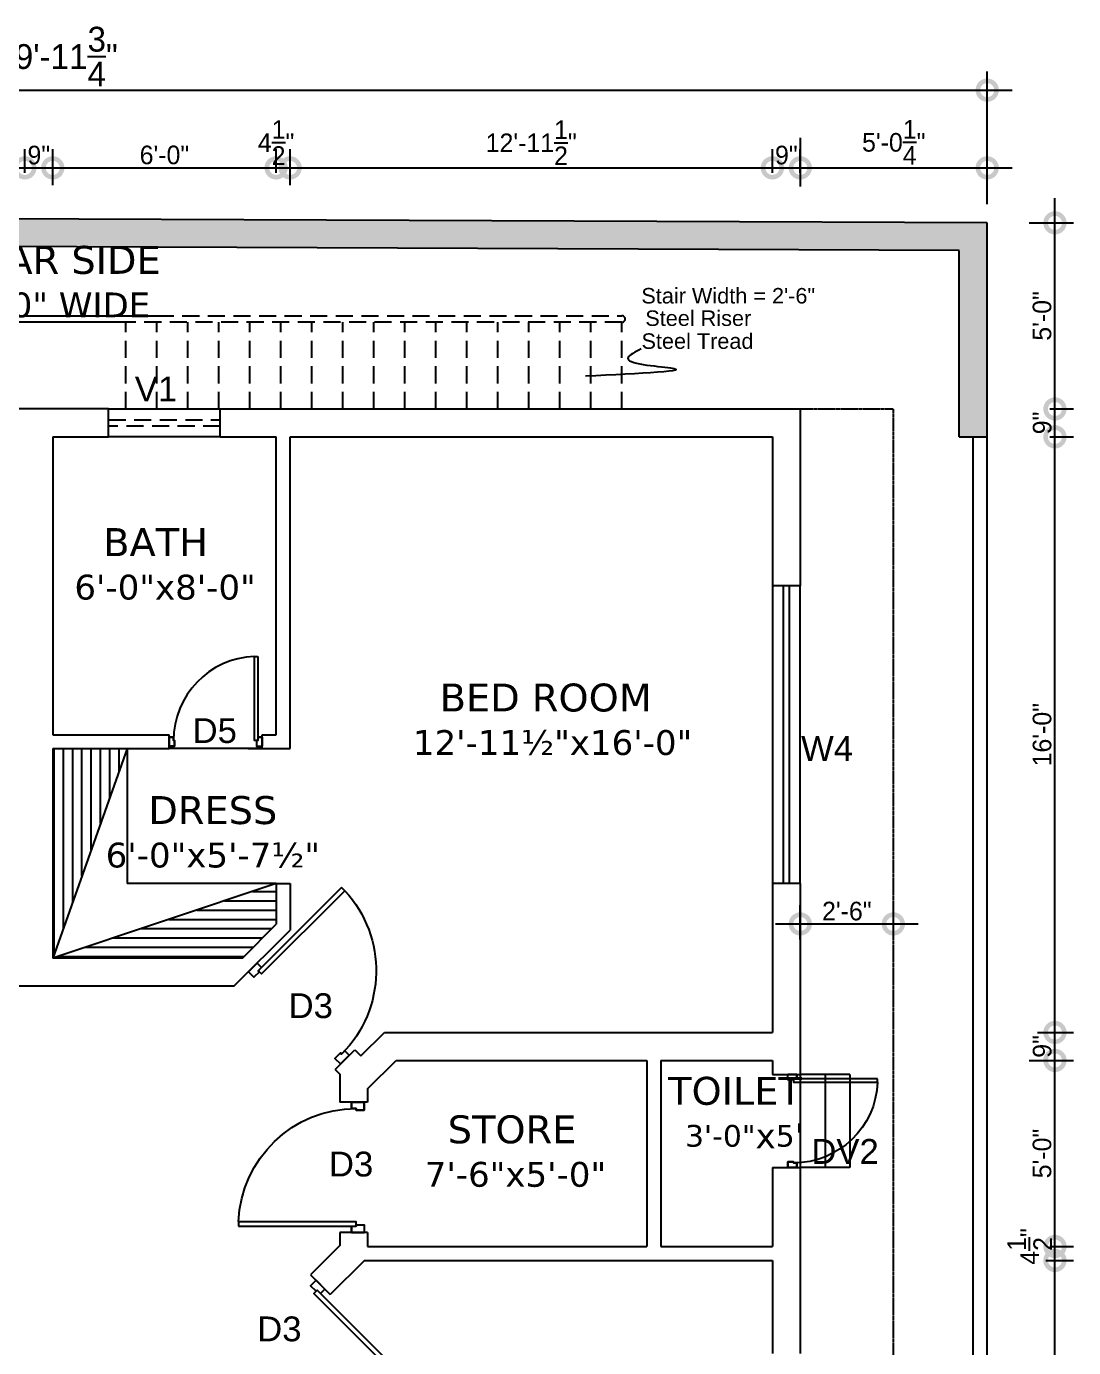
# Model space of a CAD drawing. Header units: inches. Extents: x -36906 to 35154, y -44700 to 686.
# Drawn here: x -20609.4 to -20271.8, y -23750.2 to -23324.3 of the extents above; entities that cross this region are included whole.
import ezdxf
from ezdxf.enums import TextEntityAlignment as Align

# ---------------------------------------------------------------- set-up
doc = ezdxf.new("R2010")
doc.units = ezdxf.units.IN
doc.header["$LTSCALE"] = 2
doc.header["$MEASUREMENT"] = 0
doc.header["$PDMODE"] = 2
doc.linetypes.add('DASHED2', pattern=[0.375, 0.25, -0.125])
doc.linetypes.add('HIDDEN', pattern=[0.375, 0.25, -0.125])
doc.styles.add('dimtex', font='stylu.ttf')
doc.styles.add('SANSSERIF', font='sanss___.ttf', dxfattribs={"height": 7})
doc.dimstyles.new('G8', dxfattribs={"dimscale": 8, "dimtxt": 1, "dimasz": 1.75, "dimexe": 1, "dimexo": 0.25, "dimgap": 0.125, "dimtad": 1, "dimdec": 3, "dimzin": 3, "dimdsep": 46, "dimlunit": 4, "dimtxsty": 'dimtex', "dimblk": 'DOTSMALL', "dimcen": 0.09375, "dimdle": 1, "dimclrd": 256, "dimclre": 256, "dimclrt": 6, "dimadec": 0, "dimazin": 1, "dimtfac": 1, "dimtdec": 3, "dimtofl": 0, "dimtmove": 1, "dimatfit": 3, "dimldrblk": 'DOTSMALL', "dimfxl": 0, "dimtolj": 1, "dimtzin": 1, "dimlwd": -1, "dimlwe": -1, "dimarcsym": 0})
pattern_1 = [(50, (-120672.241, -50908.995), (7.17260183, -0.62752135), [0.75, -8.25]), (355, (-120672.241, -50908.995), (-1.38751334, 7.52192134), [0.6, -6.6]), (100.4514, (-120671.643, -50909.047), (5.7850938, 6.8943954), [0.6374019, -7.0114211]), (46.1842, (-120672.241, -50906.995), (10.6724105, -1.65519014), [1.125, -12.375]), (96.6356, (-120671.352, -50907.133), (9.3466271, 9.7411787), [0.9561029, -10.51713]), (351.1842, (-120672.241, -50906.995), (9.3466195, 9.741186), [0.9, -9.9]), (21, (-120671.241, -50907.495), (5.96907052, -4.0261889), [0.75, -8.25]), (326, (-120671.241, -50907.495), (2.4331533, 7.25150045), [0.6, -6.6]), (71.4514, (-120670.7436, -50907.8304), (8.4022263, 3.22530497), [0.6374019, -7.0114211]), (37.5, (-120672.241, -50908.9949), (0.121598553, 3.32893854), [0, -6.52, 0, -6.7, 0, -6.625]), (7.5, (-120672.241, -50908.995), (2.63069537, 3.94411712), [0, -3.82, 0, -6.37, 0, -2.525]), (327.5, (-120674.471, -50908.9949), (5.33822436, -0.22554872), [0, -2.5, 0, -7.8, 0, -10.35]), (317.5, (-120675.471, -50908.995), (5.8318617, 1.00104982), [0, -3.25, 0, -5.18, 0, -7.35])]

# ---------------------------------------------------------------- blocks, each defined once
blk = doc.blocks.new('_DotSmall')
at = {"color": 0, "linetype": 'ByBlock', "const_width": 0.5}
blk.add_lwpolyline([(-0.0625, 0, 1), (0.0625, 0, 1)], format="xyb", close=True, dxfattribs=at)
blk = doc.blocks.new('*D30')
for p, q in [((-20899.4, -23353.46), (-20899.4, -23338.79)), ((-20299.64, -23370.98), (-20299.64, -23338.79)), ((-20907.4, -23344.79), (-20291.64, -23344.79))]:
    blk.add_line(p, q)
at = {"layer": 'Defpoints', "color": 0}
for p in [(-20299.64, -23344.79), (-20899.4, -23359.46), (-20299.64, -23376.98)]:
    blk.add_point(p, dxfattribs=at)
at = {"xscale": 12, "yscale": 12, "zscale": 12, "rotation": 180}
blk.add_blockref('_DotSmall', (-20899.4, -23344.79), dxfattribs=at)
at = {"xscale": 12, "yscale": 12, "zscale": 12}
blk.add_blockref('_DotSmall', (-20299.64, -23344.79), dxfattribs=at)
at = {"color": 7, "insert": (-20599.52, -23333.97), "char_height": 8, "attachment_point": 5, "style": 'dimtex'}
blk.add_mtext('\\A1;49\'-11{\\H1.000000x;\\S3/4;}"', dxfattribs=at)
blk = doc.blocks.new('rer er')
for p, q in [((-58.73, 4133.44), (-57.34, 4133.44)), ((-57.34, 4133.44), (-57.34, 4130.67)), ((-59.07, 4132.4), (-58.73, 4132.4)), ((-59.07, 4132.4), (-59.07, 4130.67)), ((-59.07, 4130.67), (-57.34, 4130.67))]:
    blk.add_line(p, q)
for points in [[(-58.73, 4158.66), (-58.73, 4132.4), (-59.76, 4132.4), (-59.76, 4158.66)], [(-86.39, 4133.44), (-86.39, 4130.67), (-84.66, 4130.67), (-84.66, 4132.4), (-84.66, 4130.67), (-86.39, 4130.67), (-86.39, 4133.44), (-85.01, 4133.44), (-85.01, 4132.4), (-84.66, 4132.4), (-85.01, 4132.4), (-85.01, 4133.44)]]:
    blk.add_lwpolyline(points, close=True)
blk.add_lwpolyline([(-59.07, 4132.4), (-59.07, 4130.67), (-57.34, 4130.67), (-57.34, 4133.44), (-58.73, 4133.44), (-58.73, 4132.4), (-59.07, 4132.4)])
blk.add_arc((-58.73, 4132.4), 26.28, 92.2623, 180)
blk = doc.blocks.new('*D41')
for p, q in [((-20681.9, -23375.46), (-20681.9, -23363.86)), ((-20609.9, -23366.36), (-20609.9, -23363.86)), ((-20689.9, -23369.86), (-20601.9, -23369.86))]:
    blk.add_line(p, q)
at = {"layer": 'Defpoints', "color": 0}
for p in [(-20609.9, -23369.86), (-20609.9, -23372.36), (-20681.9, -23381.46)]:
    blk.add_point(p, dxfattribs=at)
at = {"xscale": 12, "yscale": 12, "zscale": 12, "rotation": 180}
blk.add_blockref('_DotSmall', (-20681.9, -23369.86), dxfattribs=at)
at = {"xscale": 12, "yscale": 12, "zscale": 12}
blk.add_blockref('_DotSmall', (-20609.9, -23369.86), dxfattribs=at)
at = {"color": 7, "insert": (-20645.9, -23365.72), "char_height": 6, "attachment_point": 5, "style": 'dimtex'}
blk.add_mtext('\\A1;6\'-0"', dxfattribs=at)
blk = doc.blocks.new('*D42')
for p, q in [((-20609.9, -23371.5), (-20609.9, -23363.86)), ((-20600.9, -23371.5), (-20600.9, -23363.86)), ((-20617.9, -23369.86), (-20592.9, -23369.86))]:
    blk.add_line(p, q)
at = {"layer": 'Defpoints', "color": 0}
for p in [(-20600.9, -23369.86), (-20609.9, -23377.5), (-20600.9, -23377.5)]:
    blk.add_point(p, dxfattribs=at)
at = {"xscale": 12, "yscale": 12, "zscale": 12, "rotation": 180}
blk.add_blockref('_DotSmall', (-20609.9, -23369.86), dxfattribs=at)
at = {"xscale": 12, "yscale": 12, "zscale": 12}
blk.add_blockref('_DotSmall', (-20600.9, -23369.86), dxfattribs=at)
at = {"color": 7, "insert": (-20605.4, -23365.76), "char_height": 6, "attachment_point": 5, "style": 'dimtex'}
blk.add_mtext('\\A1;9"', dxfattribs=at)
blk = doc.blocks.new('*D43')
for p, q in [((-20600.9, -23375.46), (-20600.9, -23363.86)), ((-20528.9, -23366.36), (-20528.9, -23363.86)), ((-20608.9, -23369.86), (-20520.9, -23369.86))]:
    blk.add_line(p, q)
at = {"layer": 'Defpoints', "color": 0}
for p in [(-20528.9, -23369.86), (-20528.9, -23372.36), (-20600.9, -23381.46)]:
    blk.add_point(p, dxfattribs=at)
at = {"xscale": 12, "yscale": 12, "zscale": 12, "rotation": 180}
blk.add_blockref('_DotSmall', (-20600.9, -23369.86), dxfattribs=at)
at = {"xscale": 12, "yscale": 12, "zscale": 12}
blk.add_blockref('_DotSmall', (-20528.9, -23369.86), dxfattribs=at)
at = {"color": 7, "insert": (-20564.9, -23365.72), "char_height": 6, "attachment_point": 5, "style": 'dimtex'}
blk.add_mtext('\\A1;6\'-0"', dxfattribs=at)
blk = doc.blocks.new('*D44')
for p, q in [((-20528.9, -23371.5), (-20528.9, -23363.86)), ((-20524.4, -23371.5), (-20524.4, -23363.86)), ((-20536.9, -23369.86), (-20516.4, -23369.86))]:
    blk.add_line(p, q)
at = {"layer": 'Defpoints', "color": 0}
for p in [(-20524.4, -23369.86), (-20528.9, -23377.5), (-20524.4, -23377.5)]:
    blk.add_point(p, dxfattribs=at)
at = {"xscale": 12, "yscale": 12, "zscale": 12, "rotation": 180}
blk.add_blockref('_DotSmall', (-20528.9, -23369.86), dxfattribs=at)
at = {"xscale": 12, "yscale": 12, "zscale": 12}
blk.add_blockref('_DotSmall', (-20524.4, -23369.86), dxfattribs=at)
at = {"color": 7, "insert": (-20528.9, -23361.69), "char_height": 6, "attachment_point": 5, "style": 'dimtex'}
blk.add_mtext('\\A1;4{\\H1.000000x;\\S1/2;}"', dxfattribs=at)
blk = doc.blocks.new('*D45')
for p, q in [((-20524.4, -23375.46), (-20524.4, -23363.86)), ((-20368.9, -23368.32), (-20368.9, -23363.86)), ((-20532.4, -23369.86), (-20360.9, -23369.86))]:
    blk.add_line(p, q)
at = {"layer": 'Defpoints', "color": 0}
for p in [(-20368.9, -23369.86), (-20368.9, -23374.32), (-20524.4, -23381.46)]:
    blk.add_point(p, dxfattribs=at)
at = {"xscale": 12, "yscale": 12, "zscale": 12, "rotation": 180}
blk.add_blockref('_DotSmall', (-20524.4, -23369.86), dxfattribs=at)
at = {"xscale": 12, "yscale": 12, "zscale": 12}
blk.add_blockref('_DotSmall', (-20368.9, -23369.86), dxfattribs=at)
at = {"color": 7, "insert": (-20446.65, -23361.77), "char_height": 6, "attachment_point": 5, "style": 'dimtex'}
blk.add_mtext('\\A1;12\'-11{\\H1.000000x;\\S1/2;}"', dxfattribs=at)
blk = doc.blocks.new('*D46')
for p, q in [((-20368.9, -23371.5), (-20368.9, -23363.86)), ((-20359.9, -23371.5), (-20359.9, -23363.86)), ((-20376.9, -23369.86), (-20351.9, -23369.86))]:
    blk.add_line(p, q)
at = {"layer": 'Defpoints', "color": 0}
for p in [(-20359.9, -23369.86), (-20368.9, -23377.5), (-20359.9, -23377.5)]:
    blk.add_point(p, dxfattribs=at)
at = {"xscale": 12, "yscale": 12, "zscale": 12, "rotation": 180}
blk.add_blockref('_DotSmall', (-20368.9, -23369.86), dxfattribs=at)
at = {"xscale": 12, "yscale": 12, "zscale": 12}
blk.add_blockref('_DotSmall', (-20359.9, -23369.86), dxfattribs=at)
at = {"color": 7, "insert": (-20364.4, -23365.76), "char_height": 6, "attachment_point": 5, "style": 'dimtex'}
blk.add_mtext('\\A1;9"', dxfattribs=at)
blk = doc.blocks.new('*D47')
for p, q in [((-20359.9, -23360.16), (-20359.9, -23375.86)), ((-20299.64, -23381.58), (-20299.64, -23363.86)), ((-20367.9, -23369.86), (-20291.64, -23369.86))]:
    blk.add_line(p, q)
at = {"layer": 'Defpoints', "color": 0}
for p in [(-20359.9, -23354.16), (-20299.64, -23369.86), (-20299.64, -23387.58)]:
    blk.add_point(p, dxfattribs=at)
at = {"xscale": 12, "yscale": 12, "zscale": 12, "rotation": 180}
blk.add_blockref('_DotSmall', (-20359.9, -23369.86), dxfattribs=at)
at = {"xscale": 12, "yscale": 12, "zscale": 12}
blk.add_blockref('_DotSmall', (-20299.64, -23369.86), dxfattribs=at)
at = {"color": 7, "insert": (-20329.77, -23361.62), "char_height": 6, "attachment_point": 5, "style": 'dimtex'}
blk.add_mtext('\\A1;5\'-0{\\H1.000000x;\\S1/4;}"', dxfattribs=at)
blk = doc.blocks.new('*D62')
for p, q in [((-20277.8, -23656.58), (-20277.8, -23448.58)), ((-20276.26, -23456.58), (-20271.8, -23456.58)), ((-20283.4, -23648.58), (-20271.8, -23648.58))]:
    blk.add_line(p, q)
at = {"layer": 'Defpoints', "color": 0}
for p in [(-20282.26, -23456.58), (-20277.8, -23456.58), (-20289.4, -23648.58)]:
    blk.add_point(p, dxfattribs=at)
at = {"xscale": 12, "yscale": 12, "zscale": 12}
for p, rotation in [((-20277.8, -23456.58), 90), ((-20277.8, -23648.58), 270)]:
    blk.add_blockref('_DotSmall', p, dxfattribs=dict(at, rotation=rotation))
at = {"color": 7, "insert": (-20281.93, -23552.58), "char_height": 6, "attachment_point": 5, "rotation": 90, "style": 'dimtex'}
blk.add_mtext('\\A1;16\'-0"', dxfattribs=at)
blk = doc.blocks.new('*D63')
for p, q in [((-20277.8, -23464.58), (-20277.8, -23439.58)), ((-20279.44, -23447.58), (-20271.8, -23447.58)), ((-20279.44, -23456.58), (-20271.8, -23456.58))]:
    blk.add_line(p, q)
at = {"layer": 'Defpoints', "color": 0}
for p in [(-20285.44, -23447.58), (-20277.8, -23447.58), (-20285.44, -23456.58)]:
    blk.add_point(p, dxfattribs=at)
at = {"xscale": 12, "yscale": 12, "zscale": 12}
for p, rotation in [((-20277.8, -23447.58), 90), ((-20277.8, -23456.58), 270)]:
    blk.add_blockref('_DotSmall', p, dxfattribs=dict(at, rotation=rotation))
at = {"color": 7, "insert": (-20281.9, -23452.08), "char_height": 6, "attachment_point": 5, "rotation": 90, "style": 'dimtex'}
blk.add_mtext('\\A1;9"', dxfattribs=at)
blk = doc.blocks.new('*D64')
for p, q in [((-20277.8, -23455.58), (-20277.8, -23379.58)), ((-20286.1, -23387.58), (-20271.8, -23387.58)), ((-20279.44, -23447.58), (-20271.8, -23447.58))]:
    blk.add_line(p, q)
at = {"layer": 'Defpoints', "color": 0}
for p in [(-20292.1, -23387.58), (-20277.8, -23387.58), (-20285.44, -23447.58)]:
    blk.add_point(p, dxfattribs=at)
at = {"xscale": 12, "yscale": 12, "zscale": 12}
for p, rotation in [((-20277.8, -23387.58), 90), ((-20277.8, -23447.58), 270)]:
    blk.add_blockref('_DotSmall', p, dxfattribs=dict(at, rotation=rotation))
at = {"color": 7, "insert": (-20281.95, -23417.58), "char_height": 6, "attachment_point": 5, "rotation": 90, "style": 'dimtex'}
blk.add_mtext('\\A1;5\'-0"', dxfattribs=at)
blk = doc.blocks.new('*D65')
for p, q in [((-20277.8, -23665.58), (-20277.8, -23640.58)), ((-20279.44, -23648.58), (-20271.8, -23648.58)), ((-20279.44, -23657.58), (-20271.8, -23657.58))]:
    blk.add_line(p, q)
at = {"layer": 'Defpoints', "color": 0}
for p in [(-20285.44, -23648.58), (-20277.8, -23648.58), (-20285.44, -23657.58)]:
    blk.add_point(p, dxfattribs=at)
at = {"xscale": 12, "yscale": 12, "zscale": 12}
for p, rotation in [((-20277.8, -23648.58), 90), ((-20277.8, -23657.58), 270)]:
    blk.add_blockref('_DotSmall', p, dxfattribs=dict(at, rotation=rotation))
at = {"color": 7, "insert": (-20281.9, -23653.08), "char_height": 6, "attachment_point": 5, "rotation": 90, "style": 'dimtex'}
blk.add_mtext('\\A1;9"', dxfattribs=at)
blk = doc.blocks.new('*D66')
for p, q in [((-20277.8, -23886.08), (-20277.8, -23714.08)), ((-20280.73, -23722.08), (-20271.8, -23722.08)), ((-20279.44, -23878.08), (-20271.8, -23878.08))]:
    blk.add_line(p, q)
at = {"layer": 'Defpoints', "color": 0}
for p in [(-20286.73, -23722.08), (-20277.8, -23722.08), (-20285.44, -23878.08)]:
    blk.add_point(p, dxfattribs=at)
at = {"xscale": 12, "yscale": 12, "zscale": 12}
for p, rotation in [((-20277.8, -23722.08), 90), ((-20277.8, -23878.08), 270)]:
    blk.add_blockref('_DotSmall', p, dxfattribs=dict(at, rotation=rotation))
at = {"color": 7, "insert": (-20281.93, -23800.08), "char_height": 6, "attachment_point": 5, "rotation": 90, "style": 'dimtex'}
blk.add_mtext('\\A1;13\'-0"', dxfattribs=at)
blk = doc.blocks.new('*D77')
for p, q in [((-20359.9, -23618.58), (-20359.9, -23607.59)), ((-20329.9, -23618.58), (-20329.9, -23607.59)), ((-20367.9, -23613.59), (-20321.9, -23613.59))]:
    blk.add_line(p, q)
at = {"layer": 'Defpoints', "color": 0}
for p in [(-20329.9, -23613.59), (-20359.9, -23624.58), (-20329.9, -23624.58)]:
    blk.add_point(p, dxfattribs=at)
at = {"xscale": 12, "yscale": 12, "zscale": 12, "rotation": 180}
blk.add_blockref('_DotSmall', (-20359.9, -23613.59), dxfattribs=at)
at = {"xscale": 12, "yscale": 12, "zscale": 12}
blk.add_blockref('_DotSmall', (-20329.9, -23613.59), dxfattribs=at)
at = {"color": 7, "insert": (-20344.9, -23609.48), "char_height": 6, "attachment_point": 5, "style": 'dimtex'}
blk.add_mtext('\\A1;2\'-6"', dxfattribs=at)
blk = doc.blocks.new('*D78')
for p, q in [((-20277.8, -23725.6), (-20277.8, -23649.6)), ((-20286.1, -23657.6), (-20271.8, -23657.6)), ((-20279.44, -23717.6), (-20271.8, -23717.6))]:
    blk.add_line(p, q)
at = {"layer": 'Defpoints', "color": 0}
for p in [(-20292.1, -23657.6), (-20277.8, -23657.6), (-20285.44, -23717.6)]:
    blk.add_point(p, dxfattribs=at)
at = {"xscale": 12, "yscale": 12, "zscale": 12}
for p, rotation in [((-20277.8, -23657.6), 90), ((-20277.8, -23717.6), 270)]:
    blk.add_blockref('_DotSmall', p, dxfattribs=dict(at, rotation=rotation))
at = {"color": 7, "insert": (-20281.95, -23687.6), "char_height": 6, "attachment_point": 5, "rotation": 90, "style": 'dimtex'}
blk.add_mtext('\\A1;5\'-0"', dxfattribs=at)
blk = doc.blocks.new('*D79')
for p, q in [((-20277.8, -23730.07), (-20277.8, -23709.58)), ((-20279.44, -23717.58), (-20271.8, -23717.58)), ((-20279.44, -23722.07), (-20271.8, -23722.07))]:
    blk.add_line(p, q)
at = {"layer": 'Defpoints', "color": 0}
for p in [(-20285.44, -23717.58), (-20277.8, -23717.58), (-20285.44, -23722.07)]:
    blk.add_point(p, dxfattribs=at)
at = {"xscale": 12, "yscale": 12, "zscale": 12}
for p, rotation in [((-20277.8, -23717.58), 90), ((-20277.8, -23722.07), 270)]:
    blk.add_blockref('_DotSmall', p, dxfattribs=dict(at, rotation=rotation))
at = {"color": 7, "insert": (-20285.96, -23717.57), "char_height": 6, "attachment_point": 5, "rotation": 90, "style": 'dimtex'}
blk.add_mtext('\\A1;4{\\H1.000000x;\\S1/2;}"', dxfattribs=at)

msp = doc.modelspace()

# ---------------------------------------------------------------- hatches: boundary and pattern name
at = {"ltscale": 2.1}
h = msp.add_hatch(dxfattribs=at)
h.set_pattern_fill('AR-CONC', color=256, style=0)
h.set_pattern_definition(pattern_1)
h.paths.add_polyline_path([(-20703.9998, -23385.882), (-20899.3978, -23385.061), (-20899.3978, -23456.581), (-20890.3978, -23456.581), (-20890.3978, -23394.0989), (-20703.9998, -23394.8821)])
h.paths.add_polyline_path([(-20596.0426, -23386.3356), (-20703.9998, -23385.882), (-20703.9998, -23394.8821), (-20596.0426, -23395.3357)])
h.paths.add_polyline_path([(-20646.8449, -23393.2685), (-20563.2761, -23393.2685), (-20563.2761, -23419.5968), (-20646.8449, -23419.5968)], flags=9)
h = msp.add_hatch(dxfattribs=at)
h.set_pattern_fill('AR-CONC', color=256, style=0)
h.set_pattern_definition(pattern_1)
h.paths.add_polyline_path([(-20299.6431, -23387.581), (-20596.0426, -23386.3356), (-20596.0426, -23395.3357), (-20308.6431, -23396.5432), (-20308.6431, -23456.581), (-20299.6431, -23456.581)])
h.paths.add_polyline_path([(-20646.8449, -23393.2685), (-20563.2761, -23393.2685), (-20563.2761, -23419.5968), (-20646.8449, -23419.5968)], flags=9)
h = msp.add_hatch()
h.set_pattern_fill('LINE', color=256, scale=24, angle=90, style=0)
h.set_pattern_definition([(90, (-113318.4817, -51101.1135), (-3, 2e-16), [])])
h.paths.add_polyline_path([(-20576.8978, -23557.081), (-20600.8978, -23557.081), (-20600.8978, -23624.581)])
h = msp.add_hatch()
h.set_pattern_fill('LINE', color=256, scale=24, style=0)
h.set_pattern_definition([(0, (-113318.4817, -51101.1135), (0, 3), [])])
h.paths.add_polyline_path([(-20600.8978, -23624.581), (-20539.7617, -23624.581), (-20528.8978, -23613.717), (-20528.8978, -23600.581)])

# ---------------------------------------------------------------- linework, layer by layer
for p, q in [((-20299.6431, -23387.581), (-20899.3978, -23385.061)), ((-20299.6431, -23456.581), (-20299.6431, -23387.581)), ((-20308.6431, -23396.5432), (-20890.3978, -23394.0989)), ((-20308.6431, -23456.581), (-20308.6431, -23396.5432)), ((-20582.8978, -23447.581), (-20627.8978, -23447.581)), ((-20582.8978, -23456.581), (-20582.8978, -23447.581)), ((-20582.8978, -23447.581), (-20546.8978, -23447.581)), ((-20582.8978, -23447.581), (-20546.8978, -23447.581)), ((-20546.8978, -23447.581), (-20359.8978, -23447.581)), ((-20546.8978, -23456.581), (-20546.8978, -23447.581)), ((-20359.8978, -23447.581), (-20359.8978, -23504.581)), ((-20600.8978, -23456.581), (-20582.8978, -23456.581)), ((-20600.8978, -23456.581), (-20600.8978, -23552.581)), ((-20546.8978, -23456.581), (-20582.8978, -23456.581)), ((-20546.8978, -23456.581), (-20528.8978, -23456.581)), ((-20528.8978, -23552.581), (-20528.8978, -23456.581)), ((-20524.3978, -23456.581), (-20368.8978, -23456.581)), ((-20524.3978, -23557.081), (-20524.3978, -23456.581)), ((-20368.8978, -23456.581), (-20368.8978, -23504.581)), ((-20359.8978, -23504.581), (-20368.8978, -23504.581)), ((-20368.8978, -23504.581), (-20368.8978, -23600.581)), ((-20368.8978, -23504.581), (-20368.8978, -23600.581)), ((-20365.3978, -23504.581), (-20365.3978, -23600.581)), ((-20363.3978, -23600.581), (-20363.3978, -23504.581)), ((-20359.8978, -23600.581), (-20359.8978, -23504.581)), ((-20600.8978, -23552.581), (-20563.3978, -23552.581)), ((-20563.3978, -23557.081), (-20563.3978, -23552.581)), ((-20533.3978, -23552.581), (-20528.8978, -23552.581)), ((-20533.3978, -23557.081), (-20533.3978, -23552.581)), ((-20600.8978, -23557.081), (-20563.3978, -23557.081)), ((-20600.8978, -23557.081), (-20600.8978, -23624.581)), ((-20576.8978, -23557.081), (-20600.8978, -23624.581)), ((-20576.8978, -23557.081), (-20576.8978, -23600.581)), ((-20537.8978, -23557.081), (-20524.3978, -23557.081)), ((-20528.8978, -23600.581), (-20600.8978, -23624.581)), ((-20528.8978, -23600.581), (-20576.8978, -23600.581)), ((-20528.8978, -23600.581), (-20528.8978, -23613.717)), ((-20528.8978, -23600.581), (-20524.3978, -23600.581)), ((-20524.3978, -23600.581), (-20524.3978, -23615.581)), ((-20368.8978, -23600.581), (-20368.8978, -23648.581)), ((-20359.8978, -23600.581), (-20368.8978, -23600.581)), ((-20359.8978, -23600.581), (-20359.8978, -23662.081)), ((-20542.3978, -23633.581), (-20524.3978, -23615.581)), ((-20539.7617, -23624.581), (-20528.8978, -23613.717)), ((-20539.7617, -23624.581), (-20600.8978, -23624.581)), ((-20614.3978, -23633.581), (-20542.3978, -23633.581)), ((-20501.5338, -23656.1434), (-20493.9714, -23648.581)), ((-20493.9714, -23648.581), (-20368.8978, -23648.581)), ((-20509.9125, -23660.4927), (-20503.5485, -23654.1287)), ((-20503.5485, -23654.1287), (-20501.5338, -23656.1434)), ((-20499.3978, -23666.7353), (-20490.2434, -23657.581)), ((-20490.2434, -23657.581), (-20409.3978, -23657.581)), ((-20409.3978, -23657.581), (-20409.3978, -23717.581)), ((-20404.8978, -23657.581), (-20368.8978, -23657.581)), ((-20404.8978, -23657.581), (-20404.8978, -23717.581)), ((-20368.8978, -23657.581), (-20368.8978, -23662.081)), ((-20509.9125, -23660.4927), (-20508.3978, -23662.0074)), ((-20508.3978, -23662.0074), (-20508.3978, -23671.081)), ((-20368.8978, -23662.081), (-20359.8978, -23662.081)), ((-20499.3978, -23666.7353), (-20499.3978, -23671.081)), ((-20499.3978, -23671.081), (-20508.3978, -23671.081)), ((-20368.8978, -23692.081), (-20359.8978, -23692.081)), ((-20368.8978, -23692.081), (-20368.8978, -23717.581)), ((-20359.8978, -23692.081), (-20359.8978, -23752.081)), ((-20508.3978, -23713.081), (-20508.3978, -23717.3089)), ((-20499.3978, -23713.081), (-20508.3978, -23713.081)), ((-20499.3978, -23713.081), (-20499.3978, -23717.581)), ((-20508.3978, -23717.3089), (-20517.7985, -23726.7097)), ((-20499.3978, -23717.581), (-20409.3978, -23717.581)), ((-20404.8978, -23717.581), (-20368.8978, -23717.581)), ((-20500.4419, -23722.081), (-20511.4346, -23733.0736)), ((-20500.4419, -23722.081), (-20368.8978, -23722.081)), ((-20368.8978, -23722.081), (-20368.8978, -23752.081))]:
    msp.add_line(p, q)
at = {"linetype": 'ByBlock'}
for p, q in [((-20839.3978, -23417.581), (-20567.3978, -23417.581)), ((-20577.3978, -23419.581), (-20839.3978, -23419.581)), ((-20304.1431, -24463.081), (-20304.1431, -23456.581)), ((-20299.6431, -24467.581), (-20299.6431, -23456.581))]:
    msp.add_line(p, q, dxfattribs=at)
at = {"color": 86, "linetype": 'HIDDEN', "ltscale": 11}
for p, q in [((-20577.3978, -23447.581), (-20577.3978, -23419.581)), ((-20567.3978, -23447.581), (-20567.3978, -23419.581)), ((-20557.3978, -23447.581), (-20557.3978, -23419.581)), ((-20547.3978, -23447.581), (-20547.3978, -23419.581)), ((-20537.3978, -23447.581), (-20537.3978, -23419.581)), ((-20527.3978, -23447.581), (-20527.3978, -23419.581)), ((-20517.3978, -23447.581), (-20517.3978, -23419.581)), ((-20507.3978, -23447.581), (-20507.3978, -23419.581)), ((-20497.3978, -23447.581), (-20497.3978, -23419.581)), ((-20487.3978, -23447.581), (-20487.3978, -23419.581)), ((-20477.3978, -23447.581), (-20477.3978, -23419.581)), ((-20467.3978, -23447.581), (-20467.3978, -23419.581)), ((-20457.3978, -23447.581), (-20457.3978, -23419.581)), ((-20447.3978, -23447.581), (-20447.3978, -23419.581)), ((-20437.3978, -23447.581), (-20437.3978, -23419.581)), ((-20427.3978, -23447.581), (-20427.3978, -23419.581)), ((-20417.3978, -23447.581), (-20417.3978, -23419.581))]:
    msp.add_line(p, q, dxfattribs=at)
at = {"linetype": 'HIDDEN', "ltscale": 11}
for p, q in [((-20417.3978, -23419.581), (-20577.3978, -23419.581)), ((-20567.3978, -23417.581), (-20417.3978, -23417.581)), ((-20582.8978, -23451.081), (-20546.8978, -23451.081)), ((-20546.8978, -23453.081), (-20582.8978, -23453.081))]:
    msp.add_line(p, q, dxfattribs=at)
at = {"linetype": 'DASHED2', "ltscale": 0.111}
for p in [(-20359.8978, -23447.581), (-20329.8978, -24116.581)]:
    msp.add_line(p, (-20329.8978, -23447.581), dxfattribs=at)
at = {"ltscale": 2.1}
for p, q in [((-20308.6431, -23456.581), (-20299.6431, -23456.581)), ((-20533.3978, -23557.081), (-20563.3978, -23557.081)), ((-20517.7985, -23726.7097), (-20511.4346, -23733.0736))]:
    msp.add_line(p, q, dxfattribs=at)
at = {"color": 86}
for p, q in [((-20359.8978, -23662.081), (-20359.8978, -23692.081)), ((-20343.8978, -23662.081), (-20359.8978, -23662.081)), ((-20351.8978, -23662.081), (-20351.8978, -23692.081)), ((-20343.8978, -23662.081), (-20343.8978, -23692.081)), ((-20343.8978, -23692.081), (-20359.8978, -23692.081))]:
    msp.add_line(p, q, dxfattribs=at)
at = {"linetype": 'ByBlock'}
msp.add_arc((-20417.3151, -23418.581), 1.0034, 265.272312, 94.727688, dxfattribs=at)
at = {"ltscale": 2.1}
msp.add_spline([(-20411.2125, -23428.2014), (-20415.4179, -23430.9418), (-20401.7995, -23434.3065), (-20429.1659, -23437.0161)], degree=3, dxfattribs=at)

# ---------------------------------------------------------------- block references
at = {"xscale": 1.032708443730371, "yscale": 1.032708443744923, "zscale": 1.03270844374619}
msp.add_blockref('rer er', (-20474.1798, -27822.0368), dxfattribs=at)
for p, xscale, yscale, zscale, rotation in [((-24819.37, -27793.3077), -1.445791821214798, 1.445791821242892, 1.445791821246816, 314.9999999997961), ((-24629.675, -23602.8631), -1.032708443730371, 1.032708443744923, 1.03270844374619, 270), ((-14528.4604, -23795.9861), -1.445791821221064, 1.445791821242892, 1.445791821246816, 90), ((-24680.312, -19446.9507), -1.445791821214798, 1.445791821242892, 1.445791821246816, 225.0000000002039)]:
    msp.add_blockref('rer er', p, dxfattribs=dict(xscale=xscale, yscale=yscale, zscale=zscale, rotation=rotation))

# ---------------------------------------------------------------- texts
at = {"style": 'SANSSERIF'}
for s, height, p in [('Stair Width = 2\'-6"', 5, (-20383.1314, -23413.5752)), ('Steel Riser    ', 5, (-20388.92, -23420.8123)), (' Steel Tread  ', 5, (-20392.0795, -23428.2014)), ('V1', 8, (-20567.6337, -23445.1258)), ('D5', 8, (-20548.6787, -23555.2644)), ('W4', 8, (-20351.2829, -23561.0143)), ('D3', 8, (-20517.7295, -23643.9458)), ('DV2', 8, (-20345.47, -23690.9367)), ('D3', 8, (-20504.7281, -23695.0086)), ('D3', 8, (-20527.8554, -23748.1375))]:
    msp.add_text(s, height=height, dxfattribs=at).set_placement(p, align=Align.CENTER)
at = {"attachment_point": 2, "style": 'SANSSERIF'}
for s, insert, char_height in [('\\A1;{\\fVerdana|b0|i0|c0|p34;\\H1.286x;   REAR SIDE \\H0.7781x;\\P\\H0.9994x;    \\H1.143x;5\'-0" WIDE}', (-20605.0605, -23395.0185), 7), ('\\A1;{\\fVerdana|b0|i0|c0|p34;\\H1.286x;BATH \\H0.7781x;\\P\\H0.9994x;  \\H1.143x;6\'-0"x8\'-0"}', (-20567.7479, -23486.0017), 7), ('\\A1;{\\fVerdana|b0|i0|c0|p34;\\H1.286x;  BED ROOM  \\H0.7781x;\\P\\H0.9994x;    \\H1.143x;12\'-11½"x16\'-0"}', (-20445.8837, -23536.0982), 7), ('\\A1;{\\fVerdana|b0|i0|c0|p34;\\H1.837x;DRESS\\P\\H0.8888x;6\'-0"x5\'-7½"}', (-20549.2975, -23572.3791), 4.9), ('\\A1;{\\fVerdana|b0|i0|c0|p34;\\H1.286x;TOILET \\H0.7781x;\\P\\H0.9994x;  3\'-0"\\H1.143x;x\\H0.8749x;5\\H1.143x;\'}', (-20380.9422, -23662.8862), 7), ('{\\fVerdana|b0|i0|c0|p34;\\H1.286x; STORE  \\H0.7781x;\\P\\H0.9994x;  \\H1.143x;7\'-6"x5\'-0"}', (-20454.7935, -23675.3014), 7)]:
    msp.add_mtext(s, dxfattribs=dict(at, insert=insert, char_height=char_height))

# ---------------------------------------------------------------- dimensions: what is measured, and where the dimension line sits
for base, p1, p2, override, picture, middle in [((-20299.6431, -23344.7945), (-20899.3978, -23359.4563), (-20299.6431, -23376.9797), {"dimasz": 1.5, "dimexe": 0.75, "dimexo": 0.75, "dimclrt": 7}, '*D30', (-20599.5204, -23333.9721)), ((-20368.8978, -23369.8552), (-20524.3978, -23381.4563), (-20368.8978, -23374.3207), {"dimtxt": 0.75, "dimasz": 1.5, "dimexe": 0.75, "dimexo": 0.75, "dimclrt": 7}, '*D45', (-20446.6478, -23361.7695)), ((-20299.6431, -23369.8552), (-20359.8978, -23354.1603), (-20299.6431, -23387.581), {"dimtxt": 0.75, "dimasz": 1.5, "dimexe": 0.75, "dimexo": 0.75, "dimclrt": 7}, '*D47', (-20329.7704, -23361.6246)), ((-20609.8978, -23369.8552), (-20681.8978, -23381.4563), (-20609.8978, -23372.3552), {"dimtxt": 0.75, "dimasz": 1.5, "dimexe": 0.75, "dimexo": 0.75, "dimclrt": 7}, '*D41', (-20645.8978, -23365.7212)), ((-20528.8978, -23369.8552), (-20600.8978, -23381.4563), (-20528.8978, -23372.3552), {"dimtxt": 0.75, "dimasz": 1.5, "dimexe": 0.75, "dimexo": 0.75, "dimclrt": 7}, '*D43', (-20564.8978, -23365.7212)), ((-20329.8978, -23613.5931), (-20359.8978, -23624.581), (-20329.8978, -23624.581), {"dimtxt": 0.75, "dimasz": 1.5, "dimexe": 0.75, "dimexo": 0.75, "dimclrt": 7}, '*D77', (-20344.8978, -23609.4811))]:
    dim = msp.add_linear_dim(base=base, p1=p1, p2=p2, dimstyle='G8', override=override)
    dim.commit()
    dim.dimension.update_dxf_attribs({"geometry": picture, "text_midpoint": middle})
for base, p1, p2, picture, middle in [((-20524.3978, -23369.8552), (-20528.8978, -23377.4981), (-20524.3978, -23377.4981), '*D44', (-20528.8978, -23369.8552)), ((-20600.8978, -23369.8552), (-20609.8978, -23377.4981), (-20600.8978, -23377.4981), '*D42', (-20605.3978, -23369.8552)), ((-20359.8978, -23369.8552), (-20368.8978, -23377.4981), (-20359.8978, -23377.4981), '*D46', (-20364.3978, -23369.8552))]:
    dim = msp.add_linear_dim(base=base, p1=p1, p2=p2, dimstyle='G8', override={"dimtxt": 0.75, "dimasz": 1.5, "dimexe": 0.75, "dimexo": 0.75, "dimclrt": 7})
    dim.commit()
    dim.dimension.update_dxf_attribs({"geometry": picture, "text_midpoint": middle, "dimtype": 160})
for base, p1, p2, picture, middle in [((-20277.7985, -23387.581), (-20285.4415, -23447.581), (-20292.1037, -23387.581), '*D64', (-20281.9501, -23417.581)), ((-20277.7985, -23456.581), (-20289.3997, -23648.581), (-20282.264, -23456.581), '*D62', (-20281.9325, -23552.581)), ((-20277.7985, -23657.5956), (-20285.4415, -23717.5956), (-20292.1037, -23657.5956), '*D78', (-20281.9501, -23687.5956)), ((-20277.7985, -23722.081), (-20285.4415, -23878.081), (-20286.7303, -23722.081), '*D66', (-20281.9281, -23800.081))]:
    dim = msp.add_linear_dim(base=base, p1=p1, p2=p2, angle=90, dimstyle='G8', override={"dimtxt": 0.75, "dimasz": 1.5, "dimexe": 0.75, "dimexo": 0.75, "dimclrt": 7})
    dim.commit()
    dim.dimension.update_dxf_attribs({"geometry": picture, "text_midpoint": middle})
for base, p1, p2, picture, middle in [((-20277.7985, -23447.581), (-20285.4415, -23456.581), (-20285.4415, -23447.581), '*D63', (-20277.7985, -23452.081)), ((-20277.7985, -23648.581), (-20285.4415, -23657.581), (-20285.4415, -23648.581), '*D65', (-20277.7985, -23653.081)), ((-20277.7985, -23717.581), (-20285.4415, -23722.0664), (-20285.4415, -23717.581), '*D79', (-20277.7985, -23717.5664))]:
    dim = msp.add_linear_dim(base=base, p1=p1, p2=p2, angle=90, dimstyle='G8', override={"dimtxt": 0.75, "dimasz": 1.5, "dimexe": 0.75, "dimexo": 0.75, "dimclrt": 7})
    dim.commit()
    dim.dimension.update_dxf_attribs({"geometry": picture, "text_midpoint": middle, "dimtype": 160})

doc.saveas('drawing.dxf')
